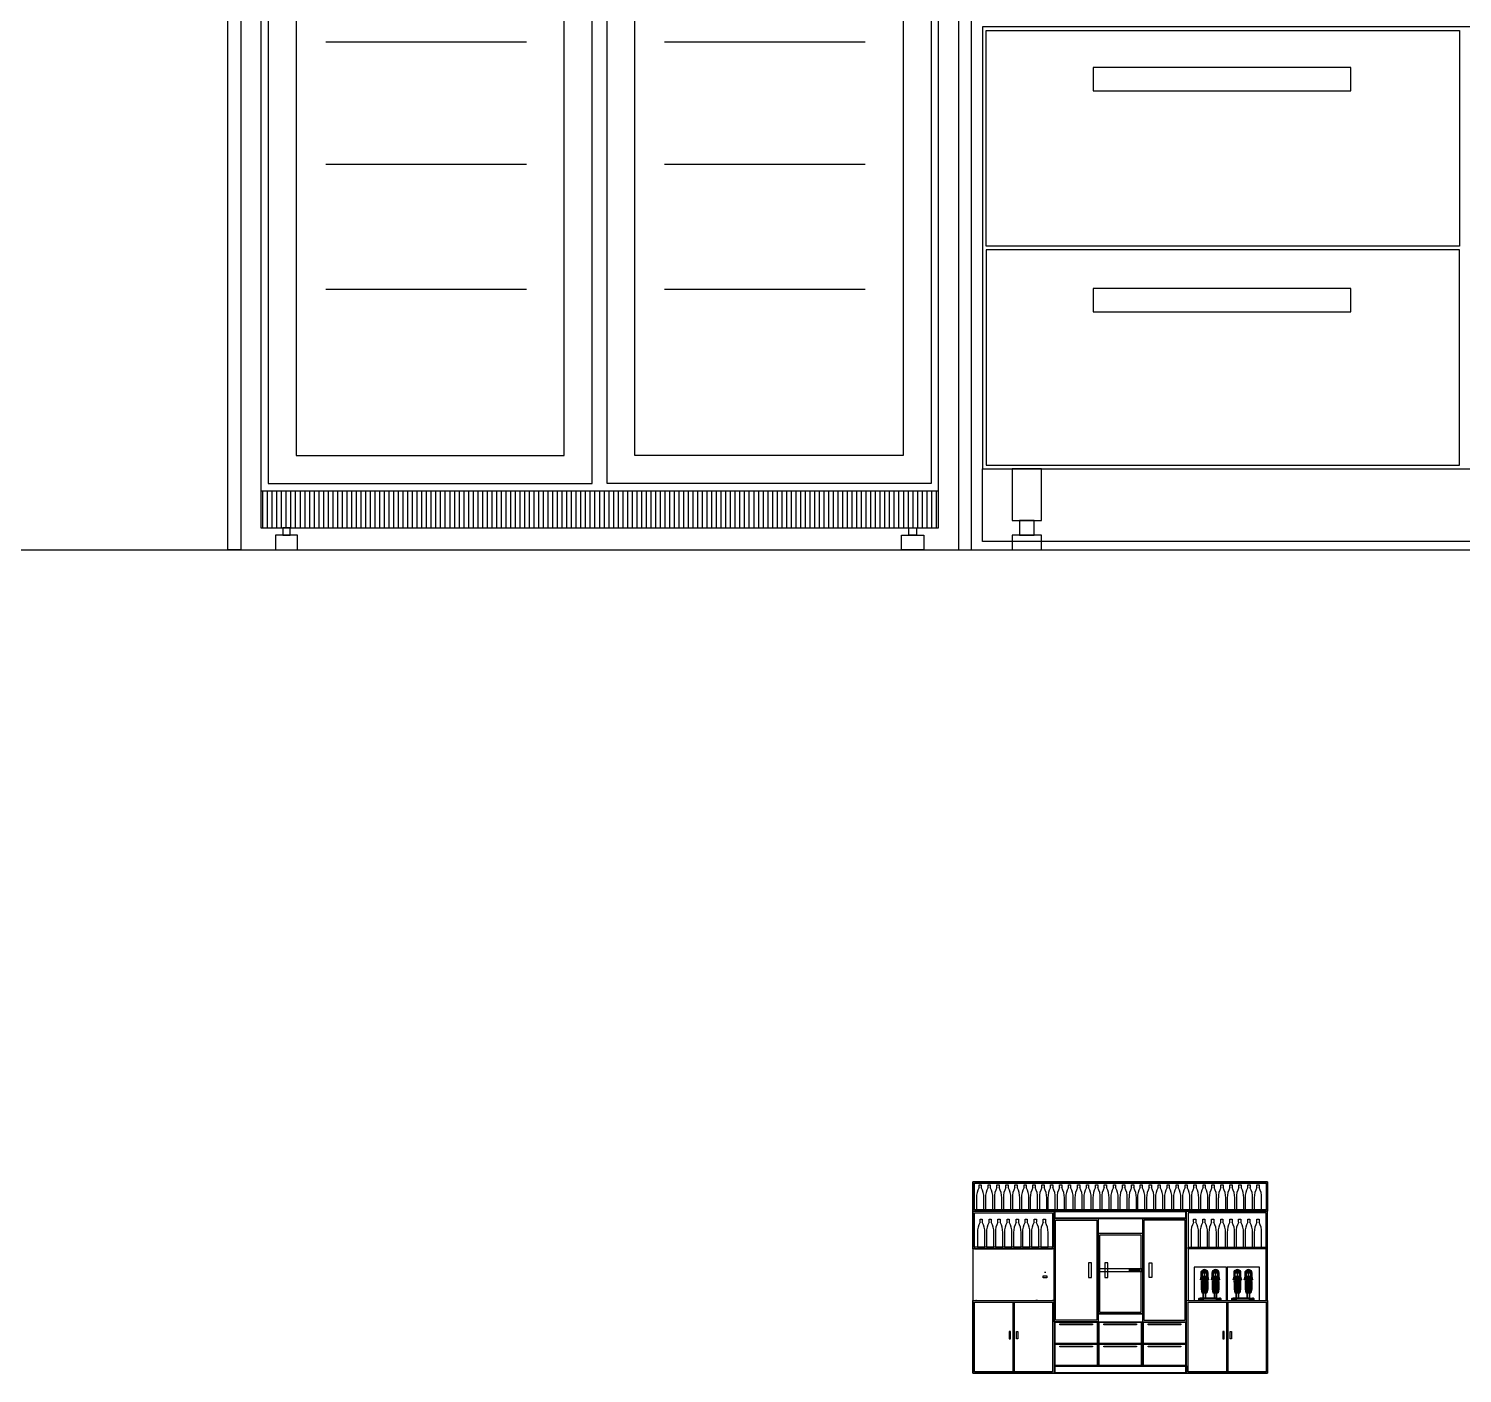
# Model space of a CAD drawing. Header units: millimetres. Extents: x 11444 to 38468, y 2013 to 7470.
# Drawn here: x 23303 to 25249, y 2013 to 3838 of the extents above; entities that cross this region are included whole.
import ezdxf

# ---------------------------------------------------------------- set-up
doc = ezdxf.new("R2010")
doc.units = ezdxf.units.MM
doc.linetypes.add('DASHED', pattern=[0.75, 0.5, -0.25])

# ---------------------------------------------------------------- blocks, each defined once
blk = doc.blocks.new('A$C0E1A748F')
for p, q in [((60, 200), (60, 0)), ((120, 200), (120, 0)), ((60, 180), (120, 180)), ((0, 60), (180, 60)), ((60, 70.5), (120, 70.5)), ((0, 30), (180, 30)), ((0, 0), (180, 0))]:
    blk.add_line(p, q)
for points in [[(0, 0), (180, 0), (180, 200), (0, 200)], [(0, 200), (60, 200), (60, 60), (0, 60)], [(2, 198), (58, 198), (58, 62), (2, 62)], [(180, 200), (120, 200), (120, 60), (180, 60)], [(178, 198), (122, 198), (122, 62), (178, 62)], [(120, 70.5), (60, 70.5), (60, 180), (120, 180)], [(118, 72.5), (62, 72.5), (62, 178), (118, 178)], [(47, 120), (51, 120), (51, 140), (47, 140)], [(69, 120), (73, 120), (73, 140), (69, 140)], [(133, 120), (129, 120), (129, 140), (133, 140)], [(108.5, 131), (115.5, 131), (115.5, 129), (108.5, 129)], [(0, 30), (60, 30), (60, 60), (0, 60)], [(1, 31), (59, 31), (59, 59), (1, 59)], [(61, 31), (119, 31), (119, 59), (61, 59)], [(121, 31), (179, 31), (179, 59), (121, 59)], [(7.8, 57), (52.2, 57), (52.2, 56), (7.8, 56)], [(67.8, 57), (112.2, 57), (112.2, 56), (67.8, 56)], [(127.8, 57), (172.2, 57), (172.2, 56), (127.8, 56)], [(0, 0), (60, 0), (60, 30), (0, 30)], [(1, 1), (59, 1), (59, 29), (1, 29)], [(7.8, 27), (52.2, 27), (52.2, 26), (7.8, 26)], [(61, 1), (119, 1), (119, 29), (61, 29)], [(67.8, 27), (112.2, 27), (112.2, 26), (67.8, 26)], [(121, 1), (179, 1), (179, 29), (121, 29)], [(127.8, 27), (172.2, 27), (172.2, 26), (127.8, 26)]]:
    blk.add_lwpolyline(points, close=True)
at = {"linetype": 'DASHED'}
blk.add_lwpolyline([(60, 128), (120, 128), (120, 132), (60, 132)], close=True, dxfattribs=at)
for centre in [(103.4, 130), (106.4, 130)]:
    blk.add_circle(centre, 1.05)
blk = doc.blocks.new('A$C6D053BC8')
for p, q in [((0, 20), (0, 0)), ((3.5, 38), (6.5, 38)), ((3.5, 34), (3.5, 38)), ((6.5, 38), (6.5, 34)), ((10, 0), (10, 20)), ((0, 0), (10, 0))]:
    blk.add_line(p, q)
for centre, start, end in [((26.3, 20.9), 150.0567, 181.8708), ((-16.3, 20.9), 358.1292, 29.9433)]:
    blk.add_arc(centre, 26.3, start, end)
blk = doc.blocks.new('A$C6D712E54')
for p, q in [((3.5, 34), (6.5, 34)), ((3.5, 30), (3.5, 34)), ((6.5, 34), (6.5, 30)), ((0, 16), (0, 0)), ((10, 0), (10, 16)), ((0, 0), (10, 0))]:
    blk.add_line(p, q)
for centre, start, end in [((26.3, 16.9), 150.0567, 181.8708), ((-16.3, 16.9), 358.1292, 29.9433)]:
    blk.add_arc(centre, 26.3, start, end)
blk = doc.blocks.new('A$C0138457D')
at = {"elevation": -3456.6}
blk.add_lwpolyline([(0, 0), (43.9, 0), (43.9, 45.2), (0, 45.2)], close=True, dxfattribs=at)
for points in [[(15.3, 31.9, -3460.5), (12.3, 31.9, -3460.5), (12.3, 32.2, -3459.1), (15.3, 32.2, -3459.1)], [(12.3, 28.7, -3459.1), (12.3, 31.2, -3461.6), (12.3, 31.9, -3460.5), (12.3, 32.2, -3459.1)], [(12.3, 28.7, -3457.5), (12.3, 28.7, -3459.1), (12.3, 32.2, -3459.1), (12.3, 32.2, -3456.7)], [(15.3, 31.2, -3461.6), (12.3, 31.2, -3461.6), (12.3, 31.9, -3460.5), (15.3, 31.9, -3460.5)], [(15.3, 30, -3462.4), (12.3, 30, -3462.4), (12.3, 31.2, -3461.6), (15.3, 31.2, -3461.6)], [(12.3, 28.7, -3459.1), (12.3, 28.7, -3462.6), (12.3, 30, -3462.4), (12.3, 31.2, -3461.6)], [(15.3, 28.7, -3462.6), (12.3, 28.7, -3462.6), (12.3, 30, -3462.4), (15.3, 30, -3462.4)], [(15.3, 28.7, -3459.1), (15.3, 31.2, -3461.6), (15.3, 31.9, -3460.5), (15.3, 32.2, -3459.1)], [(15.3, 28.7, -3457.5), (15.3, 28.7, -3459.1), (15.3, 32.2, -3459.1), (15.3, 32.2, -3456.7)], [(15.3, 28.7, -3459.1), (15.3, 28.7, -3462.6), (15.3, 30, -3462.4), (15.3, 31.2, -3461.6)], [(27.3, 28.7, -3457.5), (27.3, 28.7, -3459.1), (27.3, 32.2, -3459.1), (27.3, 32.2, -3456.7)], [(27.3, 28.7, -3459.1), (27.3, 31.2, -3461.6), (27.3, 31.9, -3460.5), (27.3, 32.2, -3459.1)], [(30.3, 31.9, -3460.5), (27.3, 31.9, -3460.5), (27.3, 32.2, -3459.1), (30.3, 32.2, -3459.1)], [(30.3, 31.2, -3461.6), (27.3, 31.2, -3461.6), (27.3, 31.9, -3460.5), (30.3, 31.9, -3460.5)], [(27.3, 28.7, -3459.1), (27.3, 28.7, -3462.6), (27.3, 30, -3462.4), (27.3, 31.2, -3461.6)], [(30.3, 30, -3462.4), (27.3, 30, -3462.4), (27.3, 31.2, -3461.6), (30.3, 31.2, -3461.6)], [(30.3, 28.7, -3462.6), (27.3, 28.7, -3462.6), (27.3, 30, -3462.4), (30.3, 30, -3462.4)], [(30.3, 28.7, -3457.5), (30.3, 28.7, -3459.1), (30.3, 32.2, -3459.1), (30.3, 32.2, -3456.7)], [(30.3, 28.7, -3459.1), (30.3, 31.2, -3461.6), (30.3, 31.9, -3460.5), (30.3, 32.2, -3459.1)], [(30.3, 28.7, -3459.1), (30.3, 28.7, -3462.6), (30.3, 30, -3462.4), (30.3, 31.2, -3461.6)], [(6.3, 0, -3456.6), (6.3, 3, -3456.6), (6.8, 3.2, -3458.9), (6.8, 0, -3458.9)], [(7.9, 0, -3447.3), (7.9, 2.3, -3447.3), (6.3, 3, -3456.6), (6.3, 0, -3456.6)], [(6.8, 0, -3458.9), (6.8, 3.2, -3458.9), (8.1, 3.4, -3460.9), (8.1, 0, -3460.9)], [(8.4, 0, -3445.9), (8.4, 2.2, -3445.9), (7.9, 2.3, -3447.3), (7.9, 0, -3447.3)], [(10, 0, -3462.2), (10, 3.5, -3462.2), (8.1, 3.4, -3460.9), (8.1, 0, -3460.9)], [(9.4, 2.1, -3444.7), (8.4, 2.2, -3445.9), (8.4, 0, -3445.9), (9.4, 0, -3444.7)], [(10.8, 2, -3443.9), (9.4, 2.1, -3444.7), (9.4, 0, -3444.7), (10.8, 0, -3443.9)], [(10, 0, -3462.2), (12.3, 0, -3462.6), (12.3, 3.5, -3462.6), (10, 3.5, -3462.2)], [(12.3, 0, -3443.6), (12.3, 2, -3443.6), (10.8, 2, -3443.9), (10.8, 0, -3443.9)], [(12.3, 0, -3462.6), (30.3, 0, -3462.6), (30.3, 3.5, -3462.6), (12.3, 3.5, -3462.6)], [(30.3, 0, -3443.6), (30.3, 2, -3443.6), (12.3, 2, -3443.6), (12.3, 0, -3443.6)], [(32.6, 0, -3462.2), (30.3, 0, -3462.6), (30.3, 3.5, -3462.6), (32.6, 3.5, -3462.2)], [(30.3, 0, -3443.6), (30.3, 2, -3443.6), (31.8, 2, -3443.9), (31.8, 0, -3443.9)], [(31.8, 2, -3443.9), (33.2, 2.1, -3444.7), (33.2, 0, -3444.7), (31.8, 0, -3443.9)], [(32.6, 0, -3462.2), (32.6, 3.5, -3462.2), (34.5, 3.4, -3460.9), (34.5, 0, -3460.9)], [(33.2, 2.1, -3444.7), (34.2, 2.2, -3445.9), (34.2, 0, -3445.9), (33.2, 0, -3444.7)], [(34.2, 0, -3445.9), (34.2, 2.2, -3445.9), (34.7, 2.3, -3447.3), (34.7, 0, -3447.3)], [(35.8, 0, -3458.9), (35.8, 3.2, -3458.9), (34.5, 3.4, -3460.9), (34.5, 0, -3460.9)], [(34.7, 0, -3447.3), (34.7, 2.3, -3447.3), (36.3, 3, -3456.6), (36.3, 0, -3456.6)], [(36.3, 0, -3456.6), (36.3, 3, -3456.6), (35.8, 3.2, -3458.9), (35.8, 0, -3458.9)]]:
    blk.add_3dface(points)
for points, invisible_edges in [([(12.3, 32.2, -3459.1), (12.3, 32.2, -3457.9), (15.3, 32.2, -3457.9), (15.3, 32.2, -3459.1)], 2), ([(13.8, 32.2, -3457.3), (13.8, 32.2, -3457.9), (12.3, 32.2, -3457.9), (12.3, 32.2, -3456.7)], 3), ([(15.3, 32.2, -3457.9), (13.8, 32.2, -3457.9), (13.8, 32.2, -3457.3), (15.3, 32.2, -3456.7)], 3), ([(27.3, 32.2, -3459.1), (27.3, 32.2, -3457.9), (30.3, 32.2, -3457.9), (30.3, 32.2, -3459.1)], 2), ([(36.3, 3, -3456.6), (35.8, 3.2, -3458.9), (6.8, 3.2, -3458.9), (6.3, 3, -3456.6)], 15), ([(6.3, 3, -3456.6), (7.9, 2.3, -3447.3), (34.7, 2.3, -3447.3), (36.3, 3, -3456.6)], 15), ([(8.1, 3.4, -3460.9), (6.8, 3.2, -3458.9), (35.8, 3.2, -3458.9), (34.5, 3.4, -3460.9)], 15), ([(34.7, 2.3, -3447.3), (7.9, 2.3, -3447.3), (8.4, 2.2, -3445.9), (34.2, 2.2, -3445.9)], 15), ([(10, 3.5, -3462.2), (8.1, 3.4, -3460.9), (34.5, 3.4, -3460.9), (32.6, 3.5, -3462.2)], 15), ([(34.2, 2.2, -3445.9), (8.4, 2.2, -3445.9), (9.4, 2.1, -3444.7), (33.2, 2.1, -3444.7)], 15), ([(31.8, 2, -3443.9), (33.2, 2.1, -3444.7), (9.4, 2.1, -3444.7), (10.8, 2, -3443.9)], 15), ([(10, 3.5, -3462.2), (32.6, 3.5, -3462.2), (30.3, 3.5, -3462.6), (12.3, 3.5, -3462.6)], 15), ([(10.8, 2, -3443.9), (12.3, 2, -3443.6), (30.3, 2, -3443.6), (31.8, 2, -3443.9)], 15)]:
    blk.add_3dface(points, dxfattribs=dict(invisible_edges=invisible_edges))
mesh = blk.add_polymesh((8, 7), dxfattribs=dict(m_close=True))
for k, corner in enumerate([(8.3, 28.2, -3452.6), (9.3, 32.7, -3452.6), (9.3, 37.7, -3452.6), (9.6, 39.4, -3452.6), (10.6, 40.9, -3452.6), (12.1, 41.9, -3452.6), (13.8, 42.2, -3452.6), (9.9, 28.2, -3448.7), (10.6, 32.7, -3449.4), (10.6, 37.7, -3449.4), (10.9, 39.4, -3449.7), (11.5, 40.9, -3450.4), (12.6, 41.9, -3451.4), (13.8, 42.2, -3452.6), (13.8, 28.2, -3447.1), (13.8, 32.7, -3448.1), (13.8, 37.7, -3448.1), (13.8, 39.4, -3448.5), (13.8, 40.9, -3449.4), (13.8, 41.9, -3450.9), (13.8, 42.2, -3452.6), (17.7, 28.2, -3448.7), (17, 32.7, -3449.4), (17, 37.7, -3449.4), (16.7, 39.4, -3449.7), (16, 40.9, -3450.4), (15, 41.9, -3451.4), (13.8, 42.2, -3452.6), (19.3, 28.2, -3452.6), (18.3, 32.7, -3452.6), (18.3, 37.7, -3452.6), (18, 39.4, -3452.6), (17, 40.9, -3452.6), (15.5, 41.9, -3452.6), (13.8, 42.2, -3452.6), (17.7, 28.2, -3456.5), (17, 32.7, -3455.8), (17, 37.7, -3455.8), (16.7, 39.4, -3455.6), (16, 40.9, -3454.9), (15, 41.9, -3453.8), (13.8, 42.2, -3452.6), (13.8, 28.2, -3458.1), (13.8, 32.7, -3457.1), (13.8, 37.7, -3457.1), (13.8, 39.4, -3456.8), (13.8, 40.9, -3455.8), (13.8, 41.9, -3454.4), (13.8, 42.2, -3452.6), (9.9, 28.2, -3456.5), (10.6, 32.7, -3455.8), (10.6, 37.7, -3455.8), (10.9, 39.4, -3455.6), (11.5, 40.9, -3454.9), (12.6, 41.9, -3453.8), (13.8, 42.2, -3452.6)]):
    mesh.set_mesh_vertex(divmod(k, 7), corner)
mesh = blk.add_polymesh((8, 7), dxfattribs=dict(m_close=True))
for k, corner in enumerate([(23.3, 28.2, -3452.6), (24.3, 32.7, -3452.6), (24.3, 37.7, -3452.6), (24.6, 39.4, -3452.6), (25.6, 40.9, -3452.6), (27.1, 41.9, -3452.6), (28.8, 42.2, -3452.6), (24.9, 28.2, -3448.7), (25.6, 32.7, -3449.4), (25.6, 37.7, -3449.4), (25.9, 39.4, -3449.7), (26.5, 40.9, -3450.4), (27.6, 41.9, -3451.4), (28.8, 42.2, -3452.6), (28.8, 28.2, -3447.1), (28.8, 32.7, -3448.1), (28.8, 37.7, -3448.1), (28.8, 39.4, -3448.5), (28.8, 40.9, -3449.4), (28.8, 41.9, -3450.9), (28.8, 42.2, -3452.6), (32.7, 28.2, -3448.7), (32, 32.7, -3449.4), (32, 37.7, -3449.4), (31.7, 39.4, -3449.7), (31, 40.9, -3450.4), (30, 41.9, -3451.4), (28.8, 42.2, -3452.6), (34.3, 28.2, -3452.6), (33.3, 32.7, -3452.6), (33.3, 37.7, -3452.6), (33, 39.4, -3452.6), (32, 40.9, -3452.6), (30.5, 41.9, -3452.6), (28.8, 42.2, -3452.6), (32.7, 28.2, -3456.5), (32, 32.7, -3455.8), (32, 37.7, -3455.8), (31.7, 39.4, -3455.6), (31, 40.9, -3454.9), (30, 41.9, -3453.8), (28.8, 42.2, -3452.6), (28.8, 28.2, -3458.1), (28.8, 32.7, -3457.1), (28.8, 37.7, -3457.1), (28.8, 39.4, -3456.8), (28.8, 40.9, -3455.8), (28.8, 41.9, -3454.4), (28.8, 42.2, -3452.6), (24.9, 28.2, -3456.5), (25.6, 32.7, -3455.8), (25.6, 37.7, -3455.8), (25.9, 39.4, -3455.6), (26.5, 40.9, -3454.9), (27.6, 41.9, -3453.8), (28.8, 42.2, -3452.6)]):
    mesh.set_mesh_vertex(divmod(k, 7), corner)
mesh = blk.add_polymesh((8, 5), dxfattribs=dict(m_close=True))
for k, corner in enumerate([(8.8, 25.7, -3452.6), (9.3, 25.7, -3452.6), (9.3, 15.7, -3452.6), (10.3, 10.7, -3452.6), (13.8, 10.7, -3452.6), (10.3, 25.7, -3449.1), (10.6, 25.7, -3449.4), (10.6, 15.7, -3449.4), (11.3, 10.7, -3450.2), (13.8, 10.7, -3452.6), (13.8, 25.7, -3447.6), (13.8, 25.7, -3448.1), (13.8, 15.7, -3448.1), (13.8, 10.7, -3449.1), (13.8, 10.7, -3452.6), (17.3, 25.7, -3449.1), (17, 25.7, -3449.4), (17, 15.7, -3449.4), (16.3, 10.7, -3450.2), (13.8, 10.7, -3452.6), (18.8, 25.7, -3452.6), (18.3, 25.7, -3452.6), (18.3, 15.7, -3452.6), (17.3, 10.7, -3452.6), (13.8, 10.7, -3452.6), (17.3, 25.7, -3456.2), (17, 25.7, -3455.8), (17, 15.7, -3455.8), (16.3, 10.7, -3455.1), (13.8, 10.7, -3452.6), (13.8, 25.7, -3457.6), (13.8, 25.7, -3457.1), (13.8, 15.7, -3457.1), (13.8, 10.7, -3456.1), (13.8, 10.7, -3452.6), (10.3, 25.7, -3456.2), (10.6, 25.7, -3455.8), (10.6, 15.7, -3455.8), (11.3, 10.7, -3455.1), (13.8, 10.7, -3452.6)]):
    mesh.set_mesh_vertex(divmod(k, 5), corner)
mesh = blk.add_polymesh((6, 3))
for k, corner in enumerate([(15.3, 28.7, -3459.1), (15.3, 3.2, -3459.1), (15.3, 3.2, -3459.1), (12.3, 28.7, -3459.1), (12.3, 3.2, -3459.1), (12.3, 3.2, -3459.1), (12.3, 28.7, -3462.6), (12.3, 3.5, -3462.6), (12.3, 3.2, -3459.1), (15.3, 28.7, -3462.6), (15.3, 3.5, -3462.6), (15.3, 3.2, -3459.1), (15.3, 28.7, -3462.6), (15.3, 28.7, -3462.6), (15.3, 28.7, -3459.1), (12.3, 28.7, -3462.6), (12.3, 28.7, -3462.6), (12.3, 28.7, -3459.1)]):
    mesh.set_mesh_vertex(divmod(k, 3), corner)
mesh = blk.add_polymesh((8, 5), dxfattribs=dict(m_close=True))
for k, corner in enumerate([(23.8, 25.7, -3452.6), (24.3, 25.7, -3452.6), (24.3, 15.7, -3452.6), (25.3, 10.7, -3452.6), (28.8, 10.7, -3452.6), (25.3, 25.7, -3449.1), (25.6, 25.7, -3449.4), (25.6, 15.7, -3449.4), (26.3, 10.7, -3450.2), (28.8, 10.7, -3452.6), (28.8, 25.7, -3447.6), (28.8, 25.7, -3448.1), (28.8, 15.7, -3448.1), (28.8, 10.7, -3449.1), (28.8, 10.7, -3452.6), (32.3, 25.7, -3449.1), (32, 25.7, -3449.4), (32, 15.7, -3449.4), (31.3, 10.7, -3450.2), (28.8, 10.7, -3452.6), (33.8, 25.7, -3452.6), (33.3, 25.7, -3452.6), (33.3, 15.7, -3452.6), (32.3, 10.7, -3452.6), (28.8, 10.7, -3452.6), (32.3, 25.7, -3456.2), (32, 25.7, -3455.8), (32, 15.7, -3455.8), (31.3, 10.7, -3455.1), (28.8, 10.7, -3452.6), (28.8, 25.7, -3457.6), (28.8, 25.7, -3457.1), (28.8, 15.7, -3457.1), (28.8, 10.7, -3456.1), (28.8, 10.7, -3452.6), (25.3, 25.7, -3456.2), (25.6, 25.7, -3455.8), (25.6, 15.7, -3455.8), (26.3, 10.7, -3455.1), (28.8, 10.7, -3452.6)]):
    mesh.set_mesh_vertex(divmod(k, 5), corner)
mesh = blk.add_polymesh((6, 3))
for k, corner in enumerate([(30.3, 28.7, -3459.1), (30.3, 3.2, -3459.1), (30.3, 3.2, -3459.1), (27.3, 28.7, -3459.1), (27.3, 3.2, -3459.1), (27.3, 3.2, -3459.1), (27.3, 28.7, -3462.6), (27.3, 3.5, -3462.6), (27.3, 3.2, -3459.1), (30.3, 28.7, -3462.6), (30.3, 3.5, -3462.6), (30.3, 3.2, -3459.1), (30.3, 28.7, -3462.6), (30.3, 28.7, -3462.6), (30.3, 28.7, -3459.1), (27.3, 28.7, -3462.6), (27.3, 28.7, -3462.6), (27.3, 28.7, -3459.1)]):
    mesh.set_mesh_vertex(divmod(k, 3), corner)
blk = doc.blocks.new('A$C4A5A69B0')
for points in [[(0, 110), (1950, 110), (1950, 710), (0, 710)], [(647.5, 412.5), (5, 412.5), (5, 705), (647.5, 705)], [(150, 623), (500, 623), (500, 655), (150, 655)], [(647.5, 407.5), (5, 407.5), (5, 115), (647.5, 115)], [(150, 323), (500, 323), (500, 355), (150, 355)], [(0, 110), (1950, 110), (1950, 11.2), (0, 11.2)], [(40, 40), (80, 40), (80, 110), (40, 110)], [(70, 40), (50, 40), (50, 20), (70, 20)], [(40, 0), (80, 0), (80, 20), (40, 20)]]:
    blk.add_lwpolyline(points, close=True)
blk = doc.blocks.new('A$C384503B4')
h = blk.add_hatch()
h.set_pattern_fill('ANSI31', color=256, scale=2, angle=45)
h.set_pattern_definition([(90, (-22816.8225, -2002.827), (-6.35, 0), [])])
h.paths.add_polyline_path([(920, 80), (0, 80), (0, 30), (920, 30)])
for p, q in [((920, 940), (0, 940)), ((0, 940), (0, 30)), ((920, 30), (920, 940)), ((0, 890), (920, 890)), ((88.1, 689.6), (360.5, 689.6)), ((548.1, 689.6), (820.5, 689.6)), ((88.1, 523.5), (360.5, 523.5)), ((548.1, 523.5), (820.5, 523.5)), ((88.1, 353.8), (360.5, 353.8)), ((548.1, 353.8), (820.5, 353.8)), ((0, 80), (920, 80)), ((0, 30), (920, 30))]:
    blk.add_line(p, q)
for points in [[(10, 90), (450, 90), (450, 880), (10, 880)], [(910, 90), (470, 90), (470, 880), (910, 880)], [(48, 128), (412, 128), (412, 842), (48, 842)], [(872, 128), (508, 128), (508, 842), (872, 842)], [(20, 0), (50, 0), (50, 20), (20, 20)], [(30, 20), (40, 20), (40, 30), (30, 30)], [(900, 0), (870, 0), (870, 20), (900, 20)], [(890, 20), (880, 20), (880, 30), (890, 30)]]:
    blk.add_lwpolyline(points, close=True)

msp = doc.modelspace()

# ---------------------------------------------------------------- linework, layer by layer
msp.add_line((11444.3, 3130.4), (38468, 3130.4))
at = {"color": 1}
for p, q in [((24584.8, 2232.7), (24984.8, 2232.7)), ((24694.8, 2082.7), (24694.8, 2232.7)), ((24638.8, 2109.4), (24638.8, 2014.7)), ((24640.8, 2109.4), (24640.8, 2014.7)), ((24928.8, 2109.4), (24928.8, 2014.7)), ((24930.8, 2109.4), (24930.8, 2014.7)), ((24694.8, 2022.7), (24694.8, 2012.7)), ((24874.8, 2022.7), (24874.8, 2012.7))]:
    msp.add_line(p, q, dxfattribs=at)
for points in [[(23572.9, 5350.4), (23590.9, 5350.4), (23590.9, 3130.4), (23572.9, 3130.4)], [(24582.9, 5350.4), (24564.9, 5350.4), (24564.9, 3130.4), (24582.9, 3130.4)]]:
    msp.add_lwpolyline(points, close=True)
for points in [[(24584.8, 2012.7), (24984.8, 2012.7), (24984.8, 2272.7), (24584.8, 2272.7)], [(24584.8, 2272.7), (24984.8, 2272.7), (24984.8, 2232.7), (24584.8, 2232.7)], [(24586.8, 2270.7), (24982.8, 2270.7), (24982.8, 2234.7), (24586.8, 2234.7)], [(24584.8, 2232.7), (24694.8, 2232.7), (24694.8, 2181.7), (24584.8, 2181.7)], [(24586.8, 2230.7), (24692.8, 2230.7), (24692.8, 2183.7), (24586.8, 2183.7)], [(24694.8, 2222.7), (24874.8, 2222.7), (24874.8, 2232.7), (24694.8, 2232.7)], [(24694.8, 2022.7), (24874.8, 2022.7), (24874.8, 2222.7), (24694.8, 2222.7)], [(24695.8, 2223.7), (24873.8, 2223.7), (24873.8, 2231.7), (24695.8, 2231.7)], [(24982.8, 2230.7), (24876.8, 2230.7), (24876.8, 2111.4), (24982.8, 2111.4)], [(24586.8, 2181.7), (24692.8, 2181.7), (24692.8, 2183.7), (24586.8, 2183.7)], [(24982.8, 2181.7), (24876.8, 2181.7), (24876.8, 2183.7), (24982.8, 2183.7)], [(24584.8, 2111.4), (24694.8, 2111.4), (24694.8, 2012.7), (24584.8, 2012.7)], [(24586.8, 2109.4), (24692.8, 2109.4), (24692.8, 2014.7), (24586.8, 2014.7)], [(24874.8, 2111.4), (24984.8, 2111.4), (24984.8, 2012.7), (24874.8, 2012.7)], [(24876.8, 2109.4), (24982.8, 2109.4), (24982.8, 2014.7), (24876.8, 2014.7)], [(24633.8, 2059.4), (24635.8, 2059.4), (24635.8, 2069.4), (24633.8, 2069.4)], [(24645.8, 2059.4), (24643.8, 2059.4), (24643.8, 2069.4), (24645.8, 2069.4)], [(24923.8, 2059.4), (24925.8, 2059.4), (24925.8, 2069.4), (24923.8, 2069.4)], [(24935.8, 2059.4), (24933.8, 2059.4), (24933.8, 2069.4), (24935.8, 2069.4)], [(24694.8, 2012.7), (24874.8, 2012.7), (24874.8, 2022.7), (24694.8, 2022.7)], [(24695.8, 2013.7), (24873.8, 2013.7), (24873.8, 2021.7), (24695.8, 2021.7)]]:
    msp.add_lwpolyline(points, close=True, dxfattribs=at)
at = {"extrusion": (0, 1, 0)}
for p in [(24589, 2111.3, -50), (24589, 2111.3, 5.9), (24670.7, 2111.3, -50), (24670.7, 2111.3, 5.9), (24671.9, 2111.3, -46.1), (24671.9, 2111.3, -1.9), (24693.4, 2111.3, -46.1), (24693.4, 2111.3, -1.9)]:
    msp.add_point(p, dxfattribs=at)
for points in [[(24680.2, 2142.5, -16.1), (24680.2, 2145.1, -18.9), (24685.2, 2145.1, -18.9), (24685.2, 2142.5, -16.1)], [(24682.6, 2150.2, -23.5), (24682.7, 2150.2, -23.5), (24682.7, 2148.9, -23.4), (24682.6, 2148.9, -23.4)]]:
    msp.add_3dface(points)

# ---------------------------------------------------------------- block references
for name, p in [('A$C4A5A69B0', (24597.9, 3130.4)), ('A$C384503B4', (23617.9, 3130.4)), ('A$C6D712E54', (24589.5, 2234.7)), ('A$C6D712E54', (24601.8, 2234.7)), ('A$C6D712E54', (24613.8, 2234.7)), ('A$C6D712E54', (24626.1, 2234.7)), ('A$C6D712E54', (24638.3, 2234.7)), ('A$C6D712E54', (24650.6, 2234.7)), ('A$C6D712E54', (24662.6, 2234.7)), ('A$C6D712E54', (24674.9, 2234.7)), ('A$C6D712E54', (24686.5, 2234.7)), ('A$C6D712E54', (24698.9, 2234.7)), ('A$C6D712E54', (24710.8, 2234.7)), ('A$C6D712E54', (24723.2, 2234.7)), ('A$C6D712E54', (24735.3, 2234.7)), ('A$C6D712E54', (24747.6, 2234.7)), ('A$C6D712E54', (24759.6, 2234.7)), ('A$C6D712E54', (24771.9, 2234.7)), ('A$C6D712E54', (24784.3, 2234.7)), ('A$C6D712E54', (24796.6, 2234.7)), ('A$C6D712E54', (24808.2, 2234.7)), ('A$C6D712E54', (24820.5, 2234.7)), ('A$C6D712E54', (24832.5, 2234.7)), ('A$C6D712E54', (24844.8, 2234.7)), ('A$C6D712E54', (24857, 2234.7)), ('A$C6D712E54', (24869.3, 2234.7)), ('A$C6D712E54', (24881.3, 2234.7)), ('A$C6D712E54', (24893.6, 2234.7)), ('A$C6D712E54', (24905.6, 2234.7)), ('A$C6D712E54', (24917.9, 2234.7)), ('A$C6D712E54', (24930.1, 2234.7)), ('A$C6D712E54', (24942.4, 2234.7)), ('A$C6D712E54', (24954.4, 2234.7)), ('A$C6D712E54', (24966.7, 2234.7)), ('A$C6D053BC8', (24590.9, 2183.7)), ('A$C6D053BC8', (24603.2, 2183.7)), ('A$C6D053BC8', (24615.2, 2183.7)), ('A$C6D053BC8', (24627.6, 2183.7)), ('A$C6D053BC8', (24640, 2183.7)), ('A$C6D053BC8', (24652, 2183.7)), ('A$C6D053BC8', (24664.3, 2183.7)), ('A$C6D053BC8', (24676.7, 2183.7)), ('A$C0E1A748F', (24694.8, 2022.7)), ('A$C6D053BC8', (24880.9, 2183.7)), ('A$C6D053BC8', (24893.2, 2183.7)), ('A$C6D053BC8', (24905.2, 2183.7)), ('A$C6D053BC8', (24917.6, 2183.7)), ('A$C6D053BC8', (24930, 2183.7)), ('A$C6D053BC8', (24942, 2183.7)), ('A$C6D053BC8', (24954.3, 2183.7)), ('A$C6D053BC8', (24966.7, 2183.7)), ('A$C0138457D', (24885.2, 2111.4)), ('A$C0138457D', (24929.9, 2111.4))]:
    msp.add_blockref(name, p)

doc.saveas('drawing.dxf')
